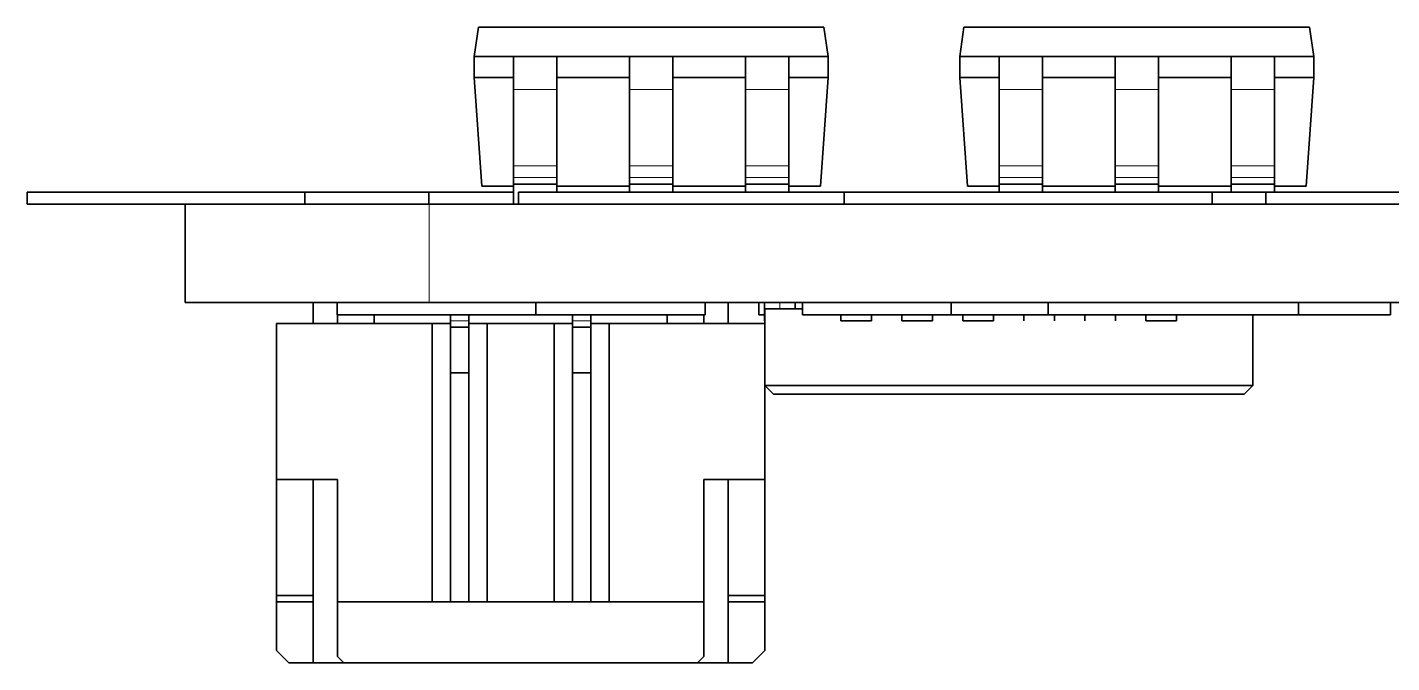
# Model space of a CAD drawing. Extents: x 537 to 786, y 346 to 499.
# Drawn here: x 577.35 to 588.54, y 482.16 to 487.36 of the extents above; entities that cross this region are included whole.
import ezdxf

# ---------------------------------------------------------------- set-up
doc = ezdxf.new("R2010")
doc.units = 0

msp = doc.modelspace()

# ---------------------------------------------------------------- linework, layer by layer
at = {"color": 7, "lineweight": 35, "ltscale": 0.006059}
for p, q in [((581.05, 487.364), (581.017, 487.124)), ((583.883, 487.364), (583.917, 487.124)), ((585.03, 487.364), (584.997, 487.124)), ((587.863, 487.364), (587.897, 487.124))]:
    msp.add_line(p, q, dxfattribs=at)
at = {"color": 7, "lineweight": 35, "ltscale": 0.070813}
for p, q in [((581.05, 487.364), (583.883, 487.364)), ((585.03, 487.364), (587.863, 487.364))]:
    msp.add_line(p, q, dxfattribs=at)
at = {"color": 7, "lineweight": 35, "ltscale": 0.008063}
for p, q in [((581.017, 487.124), (581.339, 487.124)), ((583.594, 487.124), (583.917, 487.124)), ((584.997, 487.124), (585.319, 487.124)), ((587.574, 487.124), (587.897, 487.124)), ((581.017, 486.954), (581.339, 486.954)), ((583.594, 486.954), (583.917, 486.954)), ((584.997, 486.954), (585.319, 486.954)), ((587.574, 486.954), (587.897, 486.954))]:
    msp.add_line(p, q, dxfattribs=at)
at = {"color": 7, "lineweight": 35, "ltscale": 0.00425}
for p, q in [((581.017, 487.124), (581.017, 486.954)), ((583.917, 487.124), (583.917, 486.954)), ((584.997, 487.124), (584.997, 486.954)), ((587.897, 487.124), (587.897, 486.954))]:
    msp.add_line(p, q, dxfattribs=at)
at = {"color": 7, "lineweight": 35, "ltscale": 0.00675}
for p, q in [((581.339, 486.854), (581.339, 487.124)), ((581.694, 486.854), (581.694, 487.124)), ((582.289, 486.854), (582.289, 487.124)), ((582.644, 486.854), (582.644, 487.124)), ((583.239, 486.854), (583.239, 487.124)), ((583.594, 486.854), (583.594, 487.124)), ((585.319, 486.854), (585.319, 487.124)), ((585.674, 486.854), (585.674, 487.124)), ((586.269, 486.854), (586.269, 487.124)), ((586.624, 486.854), (586.624, 487.124)), ((587.219, 486.854), (587.219, 487.124)), ((587.574, 486.854), (587.574, 487.124))]:
    msp.add_line(p, q, dxfattribs=at)
at = {"color": 7, "lineweight": 35, "ltscale": 0.008875}
for p, q in [((581.694, 487.124), (581.339, 487.124)), ((582.644, 487.124), (582.289, 487.124)), ((583.594, 487.124), (583.239, 487.124)), ((586.624, 487.124), (586.269, 487.124)), ((587.574, 487.124), (587.219, 487.124)), ((581.694, 486.078), (581.339, 486.078)), ((582.644, 486.078), (582.289, 486.078)), ((583.594, 486.078), (583.239, 486.078)), ((586.624, 486.078), (586.269, 486.078)), ((587.574, 486.078), (587.219, 486.078))]:
    msp.add_line(p, q, dxfattribs=at)
at = {"color": 7, "lineweight": 35, "ltscale": 0.014876}
for p, q in [((581.694, 487.124), (582.289, 487.124)), ((582.644, 487.124), (583.239, 487.124)), ((586.624, 487.124), (587.219, 487.124)), ((581.694, 486.954), (582.289, 486.954)), ((582.644, 486.954), (583.239, 486.954)), ((586.624, 486.954), (587.219, 486.954)), ((582.289, 486.064), (581.694, 486.064)), ((583.239, 486.064), (582.644, 486.064)), ((587.219, 486.064), (586.624, 486.064))]:
    msp.add_line(p, q, dxfattribs=at)
at = {"color": 7, "lineweight": 35, "ltscale": 0.008876}
for p, q in [((585.674, 487.124), (585.319, 487.124)), ((585.674, 486.078), (585.319, 486.078))]:
    msp.add_line(p, q, dxfattribs=at)
at = {"color": 7, "lineweight": 35, "ltscale": 0.014874}
for p, q in [((585.674, 487.124), (586.269, 487.124)), ((585.674, 486.954), (586.269, 486.954)), ((586.269, 486.064), (585.674, 486.064))]:
    msp.add_line(p, q, dxfattribs=at)
at = {"color": 7, "lineweight": 35, "ltscale": 0.022305}
for p, q in [((581.079, 486.064), (581.017, 486.954)), ((583.854, 486.064), (583.917, 486.954)), ((585.059, 486.064), (584.997, 486.954)), ((587.834, 486.064), (587.897, 486.954))]:
    msp.add_line(p, q, dxfattribs=at)
at = {"color": 7, "lineweight": 35, "ltscale": 0.015601}
for p, q in [((581.339, 486.854), (581.339, 486.23)), ((581.694, 486.854), (581.694, 486.23)), ((582.289, 486.854), (582.289, 486.23)), ((582.644, 486.854), (582.644, 486.23)), ((583.239, 486.854), (583.239, 486.23)), ((583.594, 486.854), (583.594, 486.23)), ((585.319, 486.854), (585.319, 486.23)), ((585.674, 486.854), (585.674, 486.23)), ((586.269, 486.854), (586.269, 486.23)), ((586.624, 486.854), (586.624, 486.23)), ((587.219, 486.854), (587.219, 486.23)), ((587.574, 486.854), (587.574, 486.23))]:
    msp.add_line(p, q, dxfattribs=at)
at = {"color": 7, "lineweight": 13, "ltscale": 0.008875}
for p, q in [((581.694, 486.854), (581.339, 486.854)), ((582.644, 486.854), (582.289, 486.854)), ((583.594, 486.854), (583.239, 486.854)), ((586.624, 486.854), (586.269, 486.854)), ((587.574, 486.854), (587.219, 486.854)), ((581.694, 486.23), (581.339, 486.23)), ((582.644, 486.23), (582.289, 486.23)), ((583.594, 486.23), (583.239, 486.23)), ((586.624, 486.23), (586.269, 486.23)), ((587.574, 486.23), (587.219, 486.23)), ((581.694, 486.134), (581.339, 486.134)), ((582.644, 486.134), (582.289, 486.134)), ((583.594, 486.134), (583.239, 486.134)), ((586.624, 486.134), (586.269, 486.134)), ((587.574, 486.134), (587.219, 486.134))]:
    msp.add_line(p, q, dxfattribs=at)
at = {"color": 7, "lineweight": 13, "ltscale": 0.008876}
for p, q in [((585.674, 486.854), (585.319, 486.854)), ((585.674, 486.23), (585.319, 486.23)), ((585.674, 486.134), (585.319, 486.134))]:
    msp.add_line(p, q, dxfattribs=at)
at = {"color": 7, "lineweight": 35, "ltscale": 0.002415}
for p, q in [((581.339, 486.23), (581.339, 486.134)), ((581.694, 486.23), (581.694, 486.134)), ((582.289, 486.23), (582.289, 486.134)), ((582.644, 486.23), (582.644, 486.134)), ((583.239, 486.23), (583.239, 486.134)), ((583.594, 486.23), (583.594, 486.134)), ((585.319, 486.23), (585.319, 486.134)), ((585.674, 486.23), (585.674, 486.134)), ((586.269, 486.23), (586.269, 486.134)), ((586.624, 486.23), (586.624, 486.134)), ((587.219, 486.23), (587.219, 486.134)), ((587.574, 486.23), (587.574, 486.134))]:
    msp.add_line(p, q, dxfattribs=at)
at = {"color": 7, "lineweight": 35, "ltscale": 0.001379}
for p, q in [((581.339, 486.134), (581.339, 486.078)), ((581.694, 486.134), (581.694, 486.078)), ((582.289, 486.134), (582.289, 486.078)), ((582.644, 486.134), (582.644, 486.078)), ((583.239, 486.134), (583.239, 486.078)), ((583.594, 486.134), (583.594, 486.078)), ((585.319, 486.134), (585.319, 486.078)), ((585.674, 486.134), (585.674, 486.078)), ((586.269, 486.134), (586.269, 486.078)), ((586.624, 486.134), (586.624, 486.078)), ((587.219, 486.134), (587.219, 486.078)), ((587.574, 486.134), (587.574, 486.078))]:
    msp.add_line(p, q, dxfattribs=at)
at = {"color": 7, "lineweight": 35, "ltscale": 0.056877}
msp.add_line((577.353, 486.014), (579.628, 486.014), dxfattribs=at)
at = {"color": 7, "lineweight": 35, "ltscale": 0.0025}
for p, q in [((577.353, 486.014), (577.353, 485.914)), ((579.628, 486.014), (579.628, 485.914)), ((580.645, 486.014), (580.645, 485.914)), ((581.378, 486.014), (581.378, 485.914)), ((584.049, 486.014), (584.049, 485.914)), ((587.065, 486.014), (587.065, 485.914)), ((587.505, 486.014), (587.505, 485.914)), ((579.893, 485.009), (579.893, 485.109)), ((581.52, 485.009), (581.52, 485.109)), ((582.91, 485.009), (582.91, 485.109)), ((583.348, 485.009), (583.348, 485.109)), ((583.708, 485.009), (583.708, 485.109)), ((584.925, 485.009), (584.925, 485.109)), ((585.721, 485.009), (585.721, 485.109)), ((587.772, 485.009), (587.772, 485.109)), ((588.525, 485.009), (588.525, 485.109))]:
    msp.add_line(p, q, dxfattribs=at)
at = {"color": 7, "lineweight": 35, "ltscale": 0.02542}
msp.add_line((579.628, 486.014), (580.645, 486.014), dxfattribs=at)
at = {"color": 7, "lineweight": 35, "ltscale": 0.017352}
msp.add_line((580.645, 486.014), (581.339, 486.014), dxfattribs=at)
at = {"color": 7, "lineweight": 35, "ltscale": 0.006506}
for p, q in [((581.339, 486.064), (581.079, 486.064)), ((583.854, 486.064), (583.594, 486.064)), ((585.319, 486.064), (585.059, 486.064)), ((587.834, 486.064), (587.574, 486.064))]:
    msp.add_line(p, q, dxfattribs=at)
at = {"color": 7, "lineweight": 35, "ltscale": 0.004105}
msp.add_line((581.339, 486.078), (581.339, 485.914), dxfattribs=at)
at = {"color": 7, "lineweight": 35, "ltscale": 0.066759}
msp.add_line((581.378, 486.014), (584.049, 486.014), dxfattribs=at)
at = {"color": 7, "lineweight": 35, "ltscale": 0.001605}
for p, q in [((581.694, 486.078), (581.694, 486.014)), ((582.289, 486.078), (582.289, 486.014)), ((582.644, 486.078), (582.644, 486.014)), ((583.239, 486.078), (583.239, 486.014)), ((583.594, 486.078), (583.594, 486.014)), ((585.319, 486.078), (585.319, 486.014)), ((585.674, 486.078), (585.674, 486.014)), ((586.269, 486.078), (586.269, 486.014)), ((586.624, 486.078), (586.624, 486.014)), ((587.219, 486.078), (587.219, 486.014)), ((587.574, 486.078), (587.574, 486.014))]:
    msp.add_line(p, q, dxfattribs=at)
at = {"color": 7, "lineweight": 35, "ltscale": 0.075401}
msp.add_line((584.049, 486.014), (587.065, 486.014), dxfattribs=at)
at = {"color": 7, "lineweight": 35, "ltscale": 0.011011}
msp.add_line((587.065, 486.014), (587.505, 486.014), dxfattribs=at)
at = {"color": 7, "lineweight": 35, "ltscale": 0.04008}
msp.add_line((587.505, 486.014), (589.108, 486.014), dxfattribs=at)
at = {"color": 7, "lineweight": 35, "ltscale": 0.032338}
msp.add_line((578.647, 485.914), (577.353, 485.914), dxfattribs=at)
at = {"color": 7, "lineweight": 35, "ltscale": 0.05}
for p, q in [((580.647, 485.914), (578.647, 485.914)), ((580.647, 485.109), (578.647, 485.109)), ((580.647, 485.109), (578.647, 485.109))]:
    msp.add_line(p, q, dxfattribs=at)
at = {"color": 7, "lineweight": 35, "ltscale": 0.020125}
msp.add_line((578.647, 485.109), (578.647, 485.914), dxfattribs=at)
at = {"color": 7, "lineweight": 35, "ltscale": 0.307181}
for p, q in [((580.647, 485.914), (592.934, 485.914)), ((580.647, 485.109), (592.934, 485.109)), ((580.647, 485.109), (592.934, 485.109))]:
    msp.add_line(p, q, dxfattribs=at)
at = {"color": 7, "lineweight": 13, "ltscale": 0.020125}
msp.add_line((580.647, 485.109), (580.647, 485.914), dxfattribs=at)
at = {"color": 7, "lineweight": 35, "ltscale": 0.004375}
for p, q in [((579.697, 484.934), (579.697, 485.109)), ((583.097, 484.934), (583.097, 485.109))]:
    msp.add_line(p, q, dxfattribs=at)
at = {"color": 7, "lineweight": 35, "ltscale": 0.005}
for p, q in [((579.697, 485.109), (579.897, 485.109)), ((579.697, 482.159), (579.497, 482.159)), ((583.097, 482.159), (583.297, 482.159))]:
    msp.add_line(p, q, dxfattribs=at)
at = {"color": 7, "lineweight": 35, "ltscale": 0.040674}
for p, q in [((579.893, 485.109), (581.52, 485.109)), ((581.52, 485.009), (579.893, 485.009))]:
    msp.add_line(p, q, dxfattribs=at)
at = {"color": 7, "lineweight": 35, "ltscale": 0.03475}
msp.add_line((581.52, 485.109), (582.91, 485.109), dxfattribs=at)
at = {"color": 7, "lineweight": 35, "ltscale": 0.004663}
msp.add_line((583.097, 485.109), (582.91, 485.109), dxfattribs=at)
at = {"color": 7, "lineweight": 35, "ltscale": 0.001186}
msp.add_line((583.348, 485.109), (583.396, 485.109), dxfattribs=at)
at = {"color": 7, "lineweight": 35, "ltscale": 0.00375}
msp.add_line((583.396, 485.109), (583.396, 484.959), dxfattribs=at)
at = {"color": 7, "lineweight": 35, "ltscale": 0.000485229}
msp.add_line((583.397, 485.109), (583.416, 485.109), dxfattribs=at)
at = {"color": 7, "lineweight": 13, "ltscale": 0.00125}
msp.add_line((583.522, 485.059), (583.522, 485.109), dxfattribs=at)
at = {"color": 7, "lineweight": 35, "ltscale": 0.00125}
for p, q in [((583.647, 485.059), (583.647, 485.109)), ((583.647, 485.059), (583.647, 485.109)), ((583.647, 485.059), (583.647, 485.109)), ((583.647, 485.059), (583.647, 485.109)), ((583.647, 485.059), (583.647, 485.109)), ((583.647, 485.059), (583.647, 485.109)), ((580.822, 485.009), (580.822, 484.959)), ((580.972, 485.009), (580.972, 484.959)), ((581.822, 485.009), (581.822, 484.959)), ((581.972, 485.009), (581.972, 484.959)), ((584.022, 485.009), (584.022, 484.959)), ((584.272, 485.009), (584.272, 484.959)), ((584.522, 485.009), (584.522, 484.959)), ((584.772, 485.009), (584.772, 484.959)), ((585.022, 485.009), (585.022, 484.959)), ((585.272, 485.009), (585.272, 484.959)), ((585.522, 485.009), (585.522, 484.959)), ((585.772, 485.009), (585.772, 484.959)), ((586.022, 485.009), (586.022, 484.959)), ((586.272, 485.009), (586.272, 484.959)), ((586.522, 485.009), (586.522, 484.959)), ((586.772, 485.009), (586.772, 484.959)), ((587.398, 485.009), (587.398, 484.959)), ((580.822, 484.909), (580.822, 484.959)), ((580.972, 484.909), (580.972, 484.959)), ((581.822, 484.909), (581.822, 484.959)), ((581.972, 484.909), (581.972, 484.959)), ((579.397, 482.709), (579.397, 482.659)), ((579.697, 482.659), (579.697, 482.709)), ((583.097, 482.659), (583.097, 482.709)), ((583.397, 482.709), (583.397, 482.659))]:
    msp.add_line(p, q, dxfattribs=at)
at = {"color": 7, "lineweight": 35, "ltscale": 0.00154}
msp.add_line((583.647, 485.109), (583.708, 485.109), dxfattribs=at)
at = {"color": 7, "lineweight": 35, "ltscale": 0.03042}
for p, q in [((583.708, 485.109), (584.925, 485.109)), ((584.925, 485.009), (583.708, 485.009))]:
    msp.add_line(p, q, dxfattribs=at)
at = {"color": 7, "lineweight": 35, "ltscale": 0.019905}
for p, q in [((584.925, 485.109), (585.721, 485.109)), ((585.721, 485.009), (584.925, 485.009))]:
    msp.add_line(p, q, dxfattribs=at)
at = {"color": 7, "lineweight": 35, "ltscale": 0.051271}
for p, q in [((585.721, 485.109), (587.772, 485.109)), ((587.772, 485.009), (585.721, 485.009))]:
    msp.add_line(p, q, dxfattribs=at)
at = {"color": 7, "lineweight": 35, "ltscale": 0.018826}
for p, q in [((587.772, 485.109), (588.525, 485.109)), ((588.525, 485.009), (587.772, 485.009))]:
    msp.add_line(p, q, dxfattribs=at)
at = {"color": 7, "lineweight": 35, "ltscale": 0.001875}
for p, q in [((579.897, 484.934), (579.897, 485.009)), ((582.897, 484.934), (582.897, 485.009))]:
    msp.add_line(p, q, dxfattribs=at)
at = {"color": 7, "lineweight": 35, "ltscale": 0.00175}
for p, q in [((580.197, 485.009), (580.197, 484.939)), ((582.597, 485.009), (582.597, 484.939))]:
    msp.add_line(p, q, dxfattribs=at)
at = {"color": 7, "lineweight": 35, "ltscale": 0.040675}
msp.add_line((582.91, 485.009), (581.283, 485.009), dxfattribs=at)
at = {"color": 7, "lineweight": 35, "ltscale": 0.001201}
msp.add_line((583.396, 485.009), (583.348, 485.009), dxfattribs=at)
at = {"color": 7, "lineweight": 35, "ltscale": 0.002502}
msp.add_line((583.397, 485.059), (583.397, 484.959), dxfattribs=at)
at = {"color": 7, "lineweight": 35, "ltscale": 0.003125}
for p in [(583.397, 485.059), (583.647, 485.059)]:
    msp.add_line(p, (583.522, 485.059), dxfattribs=at)
at = {"color": 7, "lineweight": 35, "ltscale": 0.007739}
msp.add_line((583.399, 485.059), (583.708, 485.059), dxfattribs=at)
at = {"color": 7, "lineweight": 35, "ltscale": 0.01575}
msp.add_line((583.399, 485.059), (583.399, 484.429), dxfattribs=at)
at = {"color": 7, "lineweight": 35, "ltscale": 0.0145}
msp.add_line((587.397, 485.009), (587.397, 484.429), dxfattribs=at)
at = {"color": 7, "lineweight": 35, "ltscale": 0.031876}
for p, q in [((580.672, 484.939), (579.397, 484.939)), ((583.397, 484.939), (582.122, 484.939))]:
    msp.add_line(p, q, dxfattribs=at)
at = {"color": 7, "lineweight": 35, "ltscale": 0.032}
for p, q in [((579.397, 484.939), (579.397, 483.659)), ((583.397, 484.939), (583.397, 483.659))]:
    msp.add_line(p, q, dxfattribs=at)
at = {"color": 7, "lineweight": 35, "ltscale": 0.003749}
for p, q in [((580.672, 484.939), (580.822, 484.939)), ((580.972, 484.939), (581.122, 484.939)), ((581.672, 484.939), (581.822, 484.939)), ((581.972, 484.939), (582.122, 484.939)), ((580.672, 482.659), (580.822, 482.659)), ((580.972, 482.659), (581.122, 482.659)), ((581.672, 482.659), (581.822, 482.659)), ((581.972, 482.659), (582.122, 482.659))]:
    msp.add_line(p, q, dxfattribs=at)
at = {"color": 7, "lineweight": 35, "ltscale": 0.057}
for p, q in [((580.672, 482.659), (580.672, 484.939)), ((580.972, 482.659), (580.972, 484.939)), ((581.122, 482.659), (581.122, 484.939)), ((581.672, 482.659), (581.672, 484.939)), ((581.972, 482.659), (581.972, 484.939)), ((582.122, 482.659), (582.122, 484.939))]:
    msp.add_line(p, q, dxfattribs=at)
at = {"color": 7, "lineweight": 13, "ltscale": 0.003751}
for p, q in [((580.822, 484.959), (580.972, 484.959)), ((581.822, 484.959), (581.972, 484.959))]:
    msp.add_line(p, q, dxfattribs=at)
at = {"color": 7, "lineweight": 35, "ltscale": 0.009356}
for p, q in [((580.822, 484.909), (580.822, 484.535)), ((580.972, 484.909), (580.972, 484.535)), ((581.822, 484.909), (581.822, 484.535)), ((581.972, 484.909), (581.972, 484.535))]:
    msp.add_line(p, q, dxfattribs=at)
at = {"color": 7, "lineweight": 35, "ltscale": 0.003751}
for p, q in [((580.822, 484.909), (580.972, 484.909)), ((581.822, 484.909), (581.972, 484.909)), ((580.822, 484.535), (580.972, 484.535)), ((581.822, 484.535), (581.972, 484.535)), ((580.972, 482.659), (580.822, 482.659)), ((581.972, 482.659), (581.822, 482.659))]:
    msp.add_line(p, q, dxfattribs=at)
at = {"color": 7, "lineweight": 35, "ltscale": 0.013751}
for p, q in [((581.672, 484.939), (581.122, 484.939)), ((581.122, 482.659), (581.672, 482.659))]:
    msp.add_line(p, q, dxfattribs=at)
at = {"color": 7, "lineweight": 35, "ltscale": 0.00625}
for p, q in [((584.272, 484.959), (584.022, 484.959)), ((584.772, 484.959), (584.522, 484.959)), ((585.272, 484.959), (585.022, 484.959)), ((586.772, 484.959), (586.522, 484.959)), ((579.947, 482.159), (579.697, 482.159)), ((582.847, 482.159), (583.097, 482.159))]:
    msp.add_line(p, q, dxfattribs=at)
at = {"color": 7, "lineweight": 35, "ltscale": 0.046894}
for p, q in [((580.822, 484.535), (580.822, 482.659)), ((580.822, 482.659), (580.822, 484.535)), ((580.972, 484.535), (580.972, 482.659)), ((581.822, 484.535), (581.822, 482.659)), ((581.822, 482.659), (581.822, 484.535)), ((581.972, 484.535), (581.972, 482.659))]:
    msp.add_line(p, q, dxfattribs=at)
at = {"color": 7, "lineweight": 35, "ltscale": 0.09995}
msp.add_line((587.397, 484.429), (583.399, 484.429), dxfattribs=at)
at = {"color": 7, "lineweight": 35, "ltscale": 0.002475}
for p, q in [((583.469, 484.359), (583.399, 484.429)), ((587.327, 484.359), (587.397, 484.429))]:
    msp.add_line(p, q, dxfattribs=at)
at = {"color": 7, "lineweight": 35, "ltscale": 0.096449}
msp.add_line((583.469, 484.359), (587.327, 484.359), dxfattribs=at)
at = {"color": 7, "lineweight": 35, "ltscale": 0.02375}
for p, q in [((579.397, 483.659), (579.397, 482.709)), ((579.697, 482.709), (579.697, 483.659)), ((583.097, 482.709), (583.097, 483.659)), ((583.397, 483.659), (583.397, 482.709))]:
    msp.add_line(p, q, dxfattribs=at)
at = {"color": 7, "lineweight": 35, "ltscale": 0.0125}
for p, q in [((579.897, 483.659), (579.397, 483.659)), ((582.897, 483.659), (583.397, 483.659)), ((579.697, 482.659), (579.697, 482.159)), ((583.097, 482.659), (583.097, 482.159))]:
    msp.add_line(p, q, dxfattribs=at)
at = {"color": 7, "lineweight": 35, "ltscale": 0.025}
for p, q in [((579.897, 483.659), (579.897, 482.659)), ((582.897, 483.659), (582.897, 482.659))]:
    msp.add_line(p, q, dxfattribs=at)
at = {"color": 7, "lineweight": 35, "ltscale": 0.0075}
for p, q in [((579.697, 482.709), (579.397, 482.709)), ((579.697, 482.659), (579.397, 482.659)), ((583.097, 482.709), (583.397, 482.709)), ((583.097, 482.659), (583.397, 482.659))]:
    msp.add_line(p, q, dxfattribs=at)
at = {"color": 7, "lineweight": 35, "ltscale": 0.01}
for p, q in [((579.397, 482.259), (579.397, 482.659)), ((583.397, 482.259), (583.397, 482.659))]:
    msp.add_line(p, q, dxfattribs=at)
at = {"color": 7, "lineweight": 35, "ltscale": 0.01125}
for p, q in [((579.897, 482.659), (579.897, 482.209)), ((582.897, 482.209), (582.897, 482.659))]:
    msp.add_line(p, q, dxfattribs=at)
at = {"color": 7, "lineweight": 35, "ltscale": 0.019376}
for p, q in [((579.897, 482.659), (580.672, 482.659)), ((582.122, 482.659), (582.897, 482.659))]:
    msp.add_line(p, q, dxfattribs=at)
at = {"color": 7, "lineweight": 35, "ltscale": 0.003535}
for p, q in [((579.397, 482.259), (579.497, 482.159)), ((583.297, 482.159), (583.397, 482.259))]:
    msp.add_line(p, q, dxfattribs=at)
at = {"color": 7, "lineweight": 35, "ltscale": 0.001768}
for p, q in [((579.897, 482.209), (579.947, 482.159)), ((582.847, 482.159), (582.897, 482.209))]:
    msp.add_line(p, q, dxfattribs=at)
at = {"color": 7, "lineweight": 35, "ltscale": 0.072501}
msp.add_line((582.847, 482.159), (579.947, 482.159), dxfattribs=at)

doc.saveas('drawing.dxf')
